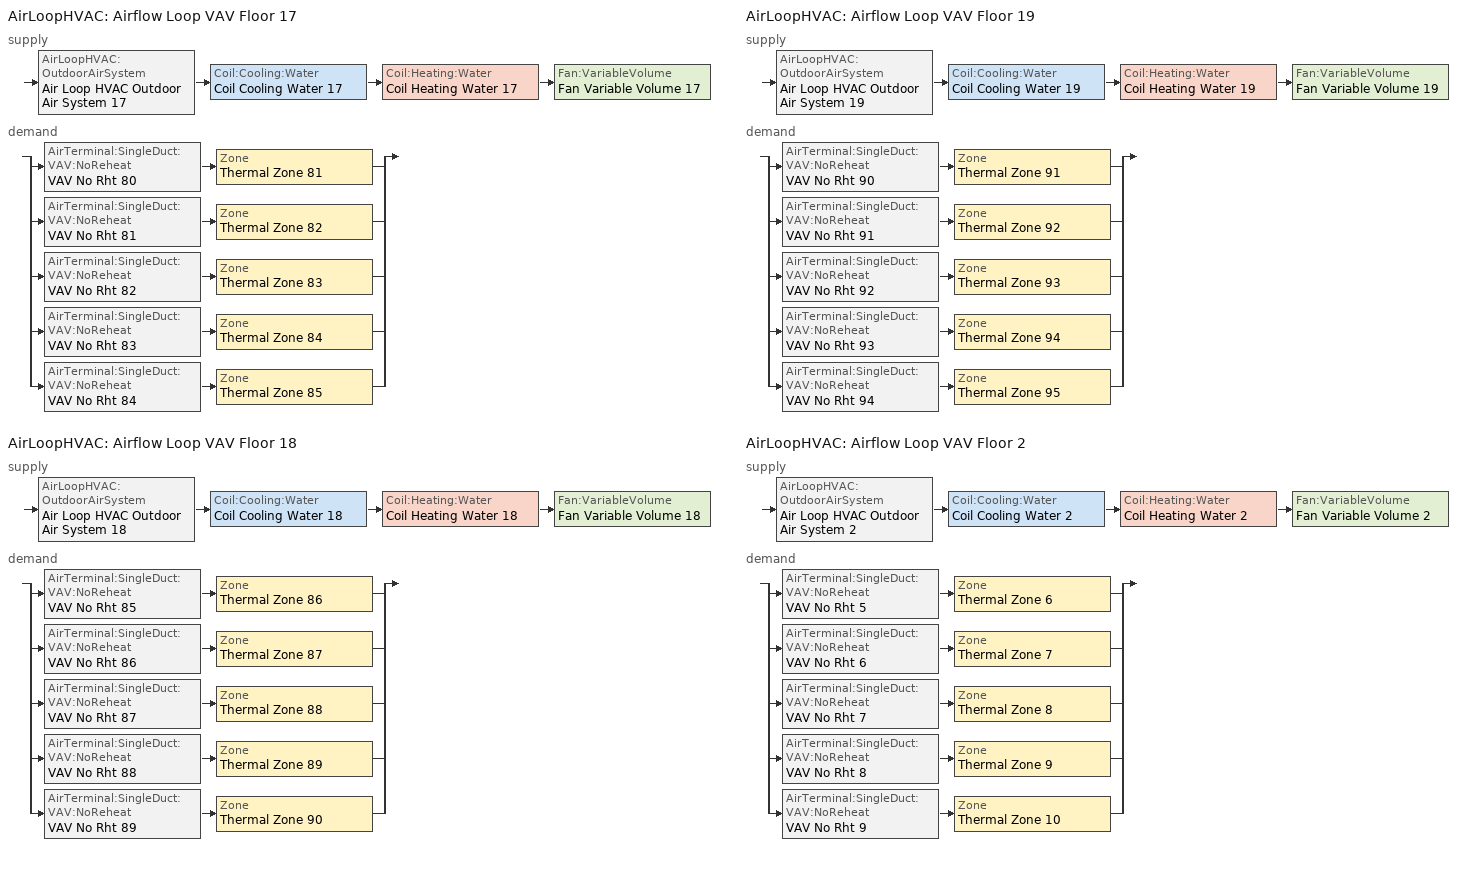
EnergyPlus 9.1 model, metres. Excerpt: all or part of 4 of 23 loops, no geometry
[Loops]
AirLoopHVAC 'Airflow Loop VAV Floor 17'
 supply: AirLoopHVAC:OutdoorAirSystem 'Air Loop HVAC Outdoor Air System 17' > Coil:Cooling:Water 'Coil Cooling Water 17' > Coil:Heating:Water 'Coil Heating Water 17' > Fan:VariableVolume 'Fan Variable Volume 17'
 demand: split
  | AirTerminal:SingleDuct:VAV:NoReheat 'VAV No Rht 80' > Zone 'Thermal Zone 81'
  | AirTerminal:SingleDuct:VAV:NoReheat 'VAV No Rht 81' > Zone 'Thermal Zone 82'
  | AirTerminal:SingleDuct:VAV:NoReheat 'VAV No Rht 82' > Zone 'Thermal Zone 83'
  | AirTerminal:SingleDuct:VAV:NoReheat 'VAV No Rht 83' > Zone 'Thermal Zone 84'
  | AirTerminal:SingleDuct:VAV:NoReheat 'VAV No Rht 84' > Zone 'Thermal Zone 85'
AirLoopHVAC 'Airflow Loop VAV Floor 18'
 supply: AirLoopHVAC:OutdoorAirSystem 'Air Loop HVAC Outdoor Air System 18' > Coil:Cooling:Water 'Coil Cooling Water 18' > Coil:Heating:Water 'Coil Heating Water 18' > Fan:VariableVolume 'Fan Variable Volume 18'
 demand: split
  | AirTerminal:SingleDuct:VAV:NoReheat 'VAV No Rht 85' > Zone 'Thermal Zone 86'
  | AirTerminal:SingleDuct:VAV:NoReheat 'VAV No Rht 86' > Zone 'Thermal Zone 87'
  | AirTerminal:SingleDuct:VAV:NoReheat 'VAV No Rht 87' > Zone 'Thermal Zone 88'
  | AirTerminal:SingleDuct:VAV:NoReheat 'VAV No Rht 88' > Zone 'Thermal Zone 89'
  | AirTerminal:SingleDuct:VAV:NoReheat 'VAV No Rht 89' > Zone 'Thermal Zone 90'
AirLoopHVAC 'Airflow Loop VAV Floor 19'
 supply: AirLoopHVAC:OutdoorAirSystem 'Air Loop HVAC Outdoor Air System 19' > Coil:Cooling:Water 'Coil Cooling Water 19' > Coil:Heating:Water 'Coil Heating Water 19' > Fan:VariableVolume 'Fan Variable Volume 19'
 demand: split
  | AirTerminal:SingleDuct:VAV:NoReheat 'VAV No Rht 90' > Zone 'Thermal Zone 91'
  | AirTerminal:SingleDuct:VAV:NoReheat 'VAV No Rht 91' > Zone 'Thermal Zone 92'
  | AirTerminal:SingleDuct:VAV:NoReheat 'VAV No Rht 92' > Zone 'Thermal Zone 93'
  | AirTerminal:SingleDuct:VAV:NoReheat 'VAV No Rht 93' > Zone 'Thermal Zone 94'
  | AirTerminal:SingleDuct:VAV:NoReheat 'VAV No Rht 94' > Zone 'Thermal Zone 95'
AirLoopHVAC 'Airflow Loop VAV Floor 2'
 supply: AirLoopHVAC:OutdoorAirSystem 'Air Loop HVAC Outdoor Air System 2' > Coil:Cooling:Water 'Coil Cooling Water 2' > Coil:Heating:Water 'Coil Heating Water 2' > Fan:VariableVolume 'Fan Variable Volume 2'
 demand: split
  | AirTerminal:SingleDuct:VAV:NoReheat 'VAV No Rht 5' > Zone 'Thermal Zone 6'
  | AirTerminal:SingleDuct:VAV:NoReheat 'VAV No Rht 6' > Zone 'Thermal Zone 7'
  | AirTerminal:SingleDuct:VAV:NoReheat 'VAV No Rht 7' > Zone 'Thermal Zone 8'
  | AirTerminal:SingleDuct:VAV:NoReheat 'VAV No Rht 8' > Zone 'Thermal Zone 9'
  | AirTerminal:SingleDuct:VAV:NoReheat 'VAV No Rht 9' > Zone 'Thermal Zone 10'
[ZoneControl:Thermostat]
Name | Zone or ZoneList | Control Type Schedule | Control 1
Thermal Zone 10 Thermostat | Thermal Zone 10 | Thermal Zone 10 Thermostat Schedule | Thermostat Setpoint Dual Setpoint 98
Thermal Zone 6 Thermostat | Thermal Zone 6 | Thermal Zone 6 Thermostat Schedule | Thermostat Setpoint Dual Setpoint 94
Thermal Zone 7 Thermostat | Thermal Zone 7 | Thermal Zone 7 Thermostat Schedule | Thermostat Setpoint Dual Setpoint 95
Thermal Zone 8 Thermostat | Thermal Zone 8 | Thermal Zone 8 Thermostat Schedule | Thermostat Setpoint Dual Setpoint 96
Thermal Zone 81 Thermostat | Thermal Zone 81 | Thermal Zone 81 Thermostat Schedule | Thermostat Setpoint Dual Setpoint 70
Thermal Zone 82 Thermostat | Thermal Zone 82 | Thermal Zone 82 Thermostat Schedule | Thermostat Setpoint Dual Setpoint 71
Thermal Zone 83 Thermostat | Thermal Zone 83 | Thermal Zone 83 Thermostat Schedule | Thermostat Setpoint Dual Setpoint 72
Thermal Zone 84 Thermostat | Thermal Zone 84 | Thermal Zone 84 Thermostat Schedule | Thermostat Setpoint Dual Setpoint 73
Thermal Zone 85 Thermostat | Thermal Zone 85 | Thermal Zone 85 Thermostat Schedule | Thermostat Setpoint Dual Setpoint 74
Thermal Zone 86 Thermostat | Thermal Zone 86 | Thermal Zone 86 Thermostat Schedule | Thermostat Setpoint Dual Setpoint 75
Thermal Zone 87 Thermostat | Thermal Zone 87 | Thermal Zone 87 Thermostat Schedule | Thermostat Setpoint Dual Setpoint 76
Thermal Zone 88 Thermostat | Thermal Zone 88 | Thermal Zone 88 Thermostat Schedule | Thermostat Setpoint Dual Setpoint 77
Thermal Zone 89 Thermostat | Thermal Zone 89 | Thermal Zone 89 Thermostat Schedule | Thermostat Setpoint Dual Setpoint 78
Thermal Zone 9 Thermostat | Thermal Zone 9 | Thermal Zone 9 Thermostat Schedule | Thermostat Setpoint Dual Setpoint 97
Thermal Zone 90 Thermostat | Thermal Zone 90 | Thermal Zone 90 Thermostat Schedule | Thermostat Setpoint Dual Setpoint 79
Thermal Zone 91 Thermostat | Thermal Zone 91 | Thermal Zone 91 Thermostat Schedule | Thermostat Setpoint Dual Setpoint 80
Thermal Zone 92 Thermostat | Thermal Zone 92 | Thermal Zone 92 Thermostat Schedule | Thermostat Setpoint Dual Setpoint 81
Thermal Zone 93 Thermostat | Thermal Zone 93 | Thermal Zone 93 Thermostat Schedule | Thermostat Setpoint Dual Setpoint 82
Thermal Zone 94 Thermostat | Thermal Zone 94 | Thermal Zone 94 Thermostat Schedule | Thermostat Setpoint Dual Setpoint 83
Thermal Zone 95 Thermostat | Thermal Zone 95 | Thermal Zone 95 Thermostat Schedule | Thermostat Setpoint Dual Setpoint 84
[ThermostatSetpoint:DualSetpoint] Heating Setpoint Temperature Schedule=Medium Office HtgSetp; Cooling Setpoint Temperature Schedule=Medium Office ClgSetp
Thermostat Setpoint Dual Setpoint 98; Thermostat Setpoint Dual Setpoint 94; Thermostat Setpoint Dual Setpoint 95; Thermostat Setpoint Dual Setpoint 96; Thermostat Setpoint Dual Setpoint 70; Thermostat Setpoint Dual Setpoint 71; Thermostat Setpoint Dual Setpoint 72; Thermostat Setpoint Dual Setpoint 73; Thermostat Setpoint Dual Setpoint 74; Thermostat Setpoint Dual Setpoint 75; Thermostat Setpoint Dual Setpoint 76; Thermostat Setpoint Dual Setpoint 77; Thermostat Setpoint Dual Setpoint 78; Thermostat Setpoint Dual Setpoint 97; Thermostat Setpoint Dual Setpoint 79; Thermostat Setpoint Dual Setpoint 80; Thermostat Setpoint Dual Setpoint 81; Thermostat Setpoint Dual Setpoint 82; Thermostat Setpoint Dual Setpoint 83; Thermostat Setpoint Dual Setpoint 84
[AirTerminal:SingleDuct:VAV:NoReheat] Availability Schedule=Always On Discrete hvac_library; Maximum Air Flow Rate {m3/s}=Autosize; Zone Minimum Air Flow Input Method=Constant; Constant Minimum Air Flow Fraction=0.3; Fixed Minimum Air Flow Rate {m3/s}=Autosize
VAV No Rht 9; VAV No Rht 5; VAV No Rht 6; VAV No Rht 7; VAV No Rht 80; VAV No Rht 81; VAV No Rht 82; VAV No Rht 83; VAV No Rht 84; VAV No Rht 85; VAV No Rht 86; VAV No Rht 87; VAV No Rht 88; VAV No Rht 8; VAV No Rht 89; VAV No Rht 90; VAV No Rht 91; VAV No Rht 92; VAV No Rht 93; VAV No Rht 94
[Zone equipment]
Thermal Zone 10: VAV No Rht 9
Thermal Zone 6: VAV No Rht 5
Thermal Zone 7: VAV No Rht 6
Thermal Zone 8: VAV No Rht 7
Thermal Zone 81: VAV No Rht 80
Thermal Zone 82: VAV No Rht 81
Thermal Zone 83: VAV No Rht 82
Thermal Zone 84: VAV No Rht 83
Thermal Zone 85: VAV No Rht 84
Thermal Zone 86: VAV No Rht 85
Thermal Zone 87: VAV No Rht 86
Thermal Zone 88: VAV No Rht 87
Thermal Zone 89: VAV No Rht 88
Thermal Zone 9: VAV No Rht 8
Thermal Zone 90: VAV No Rht 89
Thermal Zone 91: VAV No Rht 90
Thermal Zone 92: VAV No Rht 91
Thermal Zone 93: VAV No Rht 92
Thermal Zone 94: VAV No Rht 93
Thermal Zone 95: VAV No Rht 94
[Sizing:Zone] Zone Cooling Design Supply Air Temperature Input Method=SupplyAirTemperature; Zone Cooling Design Supply Air Temperature {C}=14; Zone Cooling Design Supply Air Temperature Difference {deltaC}=11.11; Zone Heating Design Supply Air Temperature Input Method=SupplyAirTemperature; Zone Heating Design Supply Air Temperature {C}=40; Zone Heating Design Supply Air Temperature Difference {deltaC}=11.11; Zone Cooling Design Supply Air Humidity Ratio {kgWater/kgDryAir}=0.0085; Zone Heating Design Supply Air Humidity Ratio {kgWater/kgDryAir}=0.008; Design Specification Outdoor Air Object=90.1-2010 - Office - OpenOffice Ventilation; Zone Heating Sizing Factor=1.25; Zone Cooling Sizing Factor=1.15; Cooling Design Air Flow Method=DesignDay; Cooling Design Air Flow Rate {m3/s}=0; Cooling Minimum Air Flow per Zone Floor Area {m3/s-m2}=0.000762; Cooling Minimum Air Flow {m3/s}=0; Cooling Minimum Air Flow Fraction=0; Heating Design Air Flow Method=DesignDay; Heating Design Air Flow Rate {m3/s}=0; Heating Maximum Air Flow per Zone Floor Area {m3/s-m2}=0.002032; Heating Maximum Air Flow {m3/s}=0.141576; Heating Maximum Air Flow Fraction=0.3; Account for Dedicated Outdoor Air System=No
Name | Design Specification Zone Air Distribution Object
Thermal Zone 10 | Thermal Zone 10 Design Spec Zone Air Dist
Thermal Zone 6 | Thermal Zone 6 Design Spec Zone Air Dist
Thermal Zone 7 | Thermal Zone 7 Design Spec Zone Air Dist
Thermal Zone 8 | Thermal Zone 8 Design Spec Zone Air Dist
Thermal Zone 81 | Thermal Zone 81 Design Spec Zone Air Dist
Thermal Zone 82 | Thermal Zone 82 Design Spec Zone Air Dist
Thermal Zone 83 | Thermal Zone 83 Design Spec Zone Air Dist
Thermal Zone 84 | Thermal Zone 84 Design Spec Zone Air Dist
Thermal Zone 85 | Thermal Zone 85 Design Spec Zone Air Dist
Thermal Zone 86 | Thermal Zone 86 Design Spec Zone Air Dist
Thermal Zone 87 | Thermal Zone 87 Design Spec Zone Air Dist
Thermal Zone 88 | Thermal Zone 88 Design Spec Zone Air Dist
Thermal Zone 89 | Thermal Zone 89 Design Spec Zone Air Dist
Thermal Zone 9 | Thermal Zone 9 Design Spec Zone Air Dist
Thermal Zone 90 | Thermal Zone 90 Design Spec Zone Air Dist
Thermal Zone 91 | Thermal Zone 91 Design Spec Zone Air Dist
Thermal Zone 92 | Thermal Zone 92 Design Spec Zone Air Dist
Thermal Zone 93 | Thermal Zone 93 Design Spec Zone Air Dist
Thermal Zone 94 | Thermal Zone 94 Design Spec Zone Air Dist
Thermal Zone 95 | Thermal Zone 95 Design Spec Zone Air Dist
[DesignSpecification:ZoneAirDistribution] Zone Air Distribution Effectiveness in Cooling Mode=1; Zone Air Distribution Effectiveness in Heating Mode=1
Thermal Zone 10 Design Spec Zone Air Dist; Thermal Zone 6 Design Spec Zone Air Dist; Thermal Zone 7 Design Spec Zone Air Dist; Thermal Zone 8 Design Spec Zone Air Dist; Thermal Zone 81 Design Spec Zone Air Dist; Thermal Zone 82 Design Spec Zone Air Dist; Thermal Zone 83 Design Spec Zone Air Dist; Thermal Zone 84 Design Spec Zone Air Dist; Thermal Zone 85 Design Spec Zone Air Dist; Thermal Zone 86 Design Spec Zone Air Dist; Thermal Zone 87 Design Spec Zone Air Dist; Thermal Zone 88 Design Spec Zone Air Dist; Thermal Zone 89 Design Spec Zone Air Dist; Thermal Zone 9 Design Spec Zone Air Dist; Thermal Zone 90 Design Spec Zone Air Dist; Thermal Zone 91 Design Spec Zone Air Dist; Thermal Zone 92 Design Spec Zone Air Dist; Thermal Zone 93 Design Spec Zone Air Dist; Thermal Zone 94 Design Spec Zone Air Dist; Thermal Zone 95 Design Spec Zone Air Dist
[Controller:MechanicalVentilation] Availability Schedule=Always On Discrete; Demand Controlled Ventilation=No; System Outdoor Air Method=ZoneSum; Design Specification Outdoor Air Object Name 1=90.1-2010 - Office - OpenOffice Ventilation; Design Specification Outdoor Air Object Name 2=90.1-2010 - Office - OpenOffice Ventilation; Design Specification Outdoor Air Object Name 3=90.1-2010 - Office - OpenOffice Ventilation; Design Specification Outdoor Air Object Name 4=90.1-2010 - Office - OpenOffice Ventilation; Design Specification Outdoor Air Object Name 5=90.1-2010 - Office - OpenOffice Ventilation
Name | Zone 1 | Design Specification Zone Air Distribution Object Name 1 | Zone 2 | Design Specification Zone Air Distribution Object Name 2 | Zone 3 | Design Specification Zone Air Distribution Object Name 3 | Zone 4 | Design Specification Zone Air Distribution Object Name 4 | Zone 5 | Design Specification Zone Air Distribution Object Name 5
Controller Mechanical Ventilation 2 | Thermal Zone 10 | Thermal Zone 10 Design Spec Zone Air Dist | Thermal Zone 6 | Thermal Zone 6 Design Spec Zone Air Dist | Thermal Zone 7 | Thermal Zone 7 Design Spec Zone Air Dist | Thermal Zone 8 | Thermal Zone 8 Design Spec Zone Air Dist | Thermal Zone 9 | Thermal Zone 9 Design Spec Zone Air Dist
Controller Mechanical Ventilation 17 | Thermal Zone 81 | Thermal Zone 81 Design Spec Zone Air Dist | Thermal Zone 82 | Thermal Zone 82 Design Spec Zone Air Dist | Thermal Zone 83 | Thermal Zone 83 Design Spec Zone Air Dist | Thermal Zone 84 | Thermal Zone 84 Design Spec Zone Air Dist | Thermal Zone 85 | Thermal Zone 85 Design Spec Zone Air Dist
Controller Mechanical Ventilation 18 | Thermal Zone 86 | Thermal Zone 86 Design Spec Zone Air Dist | Thermal Zone 87 | Thermal Zone 87 Design Spec Zone Air Dist | Thermal Zone 88 | Thermal Zone 88 Design Spec Zone Air Dist | Thermal Zone 89 | Thermal Zone 89 Design Spec Zone Air Dist | Thermal Zone 90 | Thermal Zone 90 Design Spec Zone Air Dist
Controller Mechanical Ventilation 19 | Thermal Zone 91 | Thermal Zone 91 Design Spec Zone Air Dist | Thermal Zone 92 | Thermal Zone 92 Design Spec Zone Air Dist | Thermal Zone 93 | Thermal Zone 93 Design Spec Zone Air Dist | Thermal Zone 94 | Thermal Zone 94 Design Spec Zone Air Dist | Thermal Zone 95 | Thermal Zone 95 Design Spec Zone Air Dist
[DesignSpecification:OutdoorAir]
90.1-2010 - Office - OpenOffice Ventilation: Outdoor Air Method=Sum; Outdoor Air Flow per Person {m3/s-person}=0.00235974; Outdoor Air Flow per Zone Floor Area {m3/s-m2}=0.0003048; Outdoor Air Flow per Zone {m3/s}=0; Outdoor Air Flow Air Changes per Hour {1/hr}=0
[AirLoopHVAC] Design Supply Air Flow Rate {m3/s}=AutoSize
Airflow Loop VAV Floor 17; Airflow Loop VAV Floor 18; Airflow Loop VAV Floor 19; Airflow Loop VAV Floor 2
[Sizing:System] Type of Load to Size On=Sensible; Design Outdoor Air Flow Rate {m3/s}=Autosize; Central Heating Maximum System Air Flow Ratio=0.3; Preheat Design Temperature {C}=7; Preheat Design Humidity Ratio {kgWater/kgDryAir}=0.008; Precool Design Temperature {C}=12.8; Precool Design Humidity Ratio {kgWater/kgDryAir}=0.008; Central Cooling Design Supply Air Temperature {C}=12.8; Central Heating Design Supply Air Temperature {C}=12.8; Type of Zone Sum to Use=NonCoincident; 100% Outdoor Air in Cooling=Yes; 100% Outdoor Air in Heating=Yes; Central Cooling Design Supply Air Humidity Ratio {kgWater/kgDryAir}=0.0085; Central Heating Design Supply Air Humidity Ratio {kgWater/kgDryAir}=0.008; Cooling Supply Air Flow Rate Method=DesignDay; Cooling Supply Air Flow Rate {m3/s}=0; Cooling Supply Air Flow Rate Per Floor Area {m3/s-m2}=0.00996765; Cooling Fraction of Autosized Cooling Supply Air Flow Rate=1; Cooling Supply Air Flow Rate Per Unit Cooling Capacity {m3/s-W}=3.94755e-05; Heating Supply Air Flow Rate Method=DesignDay; Heating Supply Air Flow Rate {m3/s}=0; Heating Supply Air Flow Rate Per Floor Area {m3/s-m2}=0.00996765; Heating Fraction of Autosized Heating Supply Air Flow Rate=1; Heating Fraction of Autosized Cooling Supply Air Flow Rate=1; Heating Supply Air Flow Rate Per Unit Heating Capacity {m3/s-W}=3.15882e-05; System Outdoor Air Method=ZoneSum; Zone Maximum Outdoor Air Fraction=1; Cooling Design Capacity Method=CoolingDesignCapacity; Cooling Design Capacity {W}=Autosize; Cooling Design Capacity Per Floor Area {W/m2}=234.7; Fraction of Autosized Cooling Design Capacity=1; Heating Design Capacity Method=HeatingDesignCapacity; Heating Design Capacity {W}=Autosize; Heating Design Capacity Per Floor Area {W/m2}=157; Fraction of Autosized Heating Design Capacity=1; Central Cooling Capacity Control Method=OnOff
Airflow Loop VAV Floor 17; Airflow Loop VAV Floor 18; Airflow Loop VAV Floor 19; Airflow Loop VAV Floor 2
[Controller:WaterCoil] Control Variable=Temperature; Actuator Variable=Flow; Controller Convergence Tolerance {deltaC}=Autosize; Maximum Actuated Flow {m3/s}=Autosize; Minimum Actuated Flow {m3/s}=0
Name | Action
Controller Water Coil 29; Controller Water Coil 30; Controller Water Coil 31; Controller Water Coil 32 | Reverse
Controller Water Coil 18; Controller Water Coil 19; Controller Water Coil 20; Controller Water Coil 3 | Normal
[Controller:OutdoorAir] Minimum Outdoor Air Flow Rate {m3/s}=0; Maximum Outdoor Air Flow Rate {m3/s}=Autosize; Economizer Control Type=NoEconomizer; Economizer Control Action Type=ModulateFlow; Economizer Maximum Limit Dry-Bulb Temperature {C}=28; Economizer Maximum Limit Enthalpy {J/kg}=64000; Economizer Minimum Limit Dry-Bulb Temperature {C}=-100; Lockout Type=NoLockout; Minimum Limit Type=FixedMinimum; High Humidity Control=No; Control High Indoor Humidity Based on Outdoor Humidity Ratio=Yes; Heat Recovery Bypass Control Type=BypassWhenWithinEconomizerLimits
Name | Mechanical Ventilation Controller
Controller Outdoor Air 17 | Controller Mechanical Ventilation 17
Controller Outdoor Air 18 | Controller Mechanical Ventilation 18
Controller Outdoor Air 19 | Controller Mechanical Ventilation 19
Controller Outdoor Air 2 | Controller Mechanical Ventilation 2
[SetpointManager:MixedAir] Control Variable=Temperature
Node 540 OS Default SPM; Node 541 OS Default SPM; Node 542 OS Default SPM; Node 564 OS Default SPM; Node 565 OS Default SPM; Node 566 OS Default SPM; Node 588 OS Default SPM; Node 589 OS Default SPM; Node 590 OS Default SPM; Node 180 OS Default SPM; Node 181 OS Default SPM; Node 182 OS Default SPM
[Coil:Cooling:Water] Availability Schedule=Always On Discrete; Design Water Flow Rate {m3/s}=Autosize; Design Air Flow Rate {m3/s}=Autosize; Design Inlet Water Temperature {C}=Autosize; Design Inlet Air Temperature {C}=Autosize; Design Outlet Air Temperature {C}=Autosize; Design Inlet Air Humidity Ratio {kgWater/kgDryAir}=Autosize; Design Outlet Air Humidity Ratio {kgWater/kgDryAir}=Autosize; Type of Analysis=SimpleAnalysis; Heat Exchanger Configuration=CrossFlow
Coil Cooling Water 17; Coil Cooling Water 18; Coil Cooling Water 19; Coil Cooling Water 2
[Coil:Heating:Water] Availability Schedule=Always On Discrete; U-Factor Times Area Value {W/K}=Autosize; Maximum Water Flow Rate {m3/s}=Autosize; Performance Input Method=UFactorTimesAreaAndDesignWaterFlowRate; Rated Capacity {W}=Autosize; Rated Inlet Water Temperature {C}=82.2; Rated Inlet Air Temperature {C}=16.6; Rated Outlet Water Temperature {C}=71.1; Rated Outlet Air Temperature {C}=32.2; Rated Ratio for Air and Water Convection=0.5
Coil Heating Water 17; Coil Heating Water 18; Coil Heating Water 19; Coil Heating Water 2
[Fan:VariableVolume] Fan Total Efficiency=0.6045; Pressure Rise {Pa}=500; Maximum Flow Rate {m3/s}=AutoSize; Fan Power Minimum Flow Rate Input Method=FixedFlowRate; Fan Power Minimum Flow Fraction=0; Fan Power Minimum Air Flow Rate {m3/s}=0; Motor Efficiency=0.93; Motor In Airstream Fraction=1; Fan Power Coefficient 1=0.0407599; Fan Power Coefficient 2=0.088045; Fan Power Coefficient 3=-0.0729261; Fan Power Coefficient 4=0.94374; Fan Power Coefficient 5=0
Name | Availability Schedule
Fan Variable Volume 17 | Always On Discrete 16
Fan Variable Volume 18 | Always On Discrete 17
Fan Variable Volume 19 | Always On Discrete 18
Fan Variable Volume 2 | Always On Discrete 1
[SetpointManager:Scheduled] Control Variable=Temperature; Schedule=Deck_Temperature 1
Setpoint Manager Scheduled 19; Setpoint Manager Scheduled 20; Setpoint Manager Scheduled 21; Setpoint Manager Scheduled 4
[Schedule:Compact]
Thermal Zone 10 Thermostat Schedule; Thermal Zone 6 Thermostat Schedule; Thermal Zone 7 Thermostat Schedule; Thermal Zone 8 Thermostat Schedule; Thermal Zone 81 Thermostat Schedule; Thermal Zone 82 Thermostat Schedule; Thermal Zone 83 Thermostat Schedule; Thermal Zone 84 Thermostat Schedule; Thermal Zone 85 Thermostat Schedule; Thermal Zone 86 Thermostat Schedule; Thermal Zone 87 Thermostat Schedule; Thermal Zone 88 Thermostat Schedule; Thermal Zone 89 Thermostat Schedule; Thermal Zone 9 Thermostat Schedule; Thermal Zone 90 Thermostat Schedule; Thermal Zone 91 Thermostat Schedule; Thermal Zone 92 Thermostat Schedule; Thermal Zone 93 Thermostat Schedule; Thermal Zone 94 Thermostat Schedule; Thermal Zone 95 Thermostat Schedule: Through: 12/31, For: AllDays, Until: 24:00, 4
[Schedule:Day:Interval]
Medium Office HtgSetp Rule 1 Day Schedule; Medium Office HtgSetp Summer Design Day: No, 24:00, 15.6
Medium Office HtgSetp Default Schedule: No, 06:00, 15.6, 22:00, 21, 24:00, 15.6
Medium Office HtgSetp Rule 2 Day Schedule: No, 06:00, 15.6, 18:00, 21, 24:00, 15.6
Medium Office HtgSetp Winter Design Day: No, 24:00, 21
Medium Office ClgSetp Rule 1 Day Schedule; Medium Office ClgSetp Winter Design Day: No, 24:00, 26.7
Medium Office ClgSetp Default Schedule; Medium Office ClgSetp Summer Design Day: No, 06:00, 26.7, 22:00, 24, 24:00, 26.7
Medium Office ClgSetp Rule 2 Day Schedule: No, 06:00, 26.7, 18:00, 24, 24:00, 26.7
Deck_Temperature_Default 1; Deck_Temperature_Summer_Design_Day 1; Deck_Temperature_Winter_Design_Day 1: No, 24:00, 12.8
[Schedule:Week:Daily]
Medium Office HtgSetp Week Rule - Jan1-Dec31: Medium Office HtgSetp Rule 1 Day Schedule, Medium Office HtgSetp Default Schedule, Medium Office HtgSetp Default Schedule, Medium Office HtgSetp Default Schedule, Medium Office HtgSetp Default Schedule, Medium Office HtgSetp Default Schedule, Medium Office HtgSetp Rule 2 Day Schedule, Medium Office HtgSetp Default Schedule, Medium Office HtgSetp Summer Design Day, Medium Office HtgSetp Winter Design Day, Medium Office HtgSetp Default Schedule, Medium Office HtgSetp Default Schedule
Medium Office ClgSetp Week Rule - Jan1-Dec31: Medium Office ClgSetp Rule 1 Day Schedule, Medium Office ClgSetp Default Schedule, Medium Office ClgSetp Default Schedule, Medium Office ClgSetp Default Schedule, Medium Office ClgSetp Default Schedule, Medium Office ClgSetp Default Schedule, Medium Office ClgSetp Rule 2 Day Schedule, Medium Office ClgSetp Default Schedule, Medium Office ClgSetp Summer Design Day, Medium Office ClgSetp Winter Design Day, Medium Office ClgSetp Default Schedule, Medium Office ClgSetp Default Schedule
Deck_Temperature 1 Week Rule - Jan1-Dec31: Deck_Temperature_Default 1, Deck_Temperature_Default 1, Deck_Temperature_Default 1, Deck_Temperature_Default 1, Deck_Temperature_Default 1, Deck_Temperature_Default 1, Deck_Temperature_Default 1, Deck_Temperature_Default 1, Deck_Temperature_Summer_Design_Day 1, Deck_Temperature_Winter_Design_Day 1, Deck_Temperature_Default 1, Deck_Temperature_Default 1
[Schedule:Year]
Medium Office HtgSetp: Medium Office HtgSetp Week Rule - Jan1-Dec31, 1, 1, 12, 31
Medium Office ClgSetp: Medium Office ClgSetp Week Rule - Jan1-Dec31, 1, 1, 12, 31
Deck_Temperature 1: Deck_Temperature 1 Week Rule - Jan1-Dec31, 1, 1, 12, 31
[Schedule:Constant]
Always On Discrete hvac_library: OnOff hvac_library, 1
Always On Discrete; Always On Discrete 1; Always On Discrete 16; Always On Discrete 17; Always On Discrete 18: OnOff, 1
